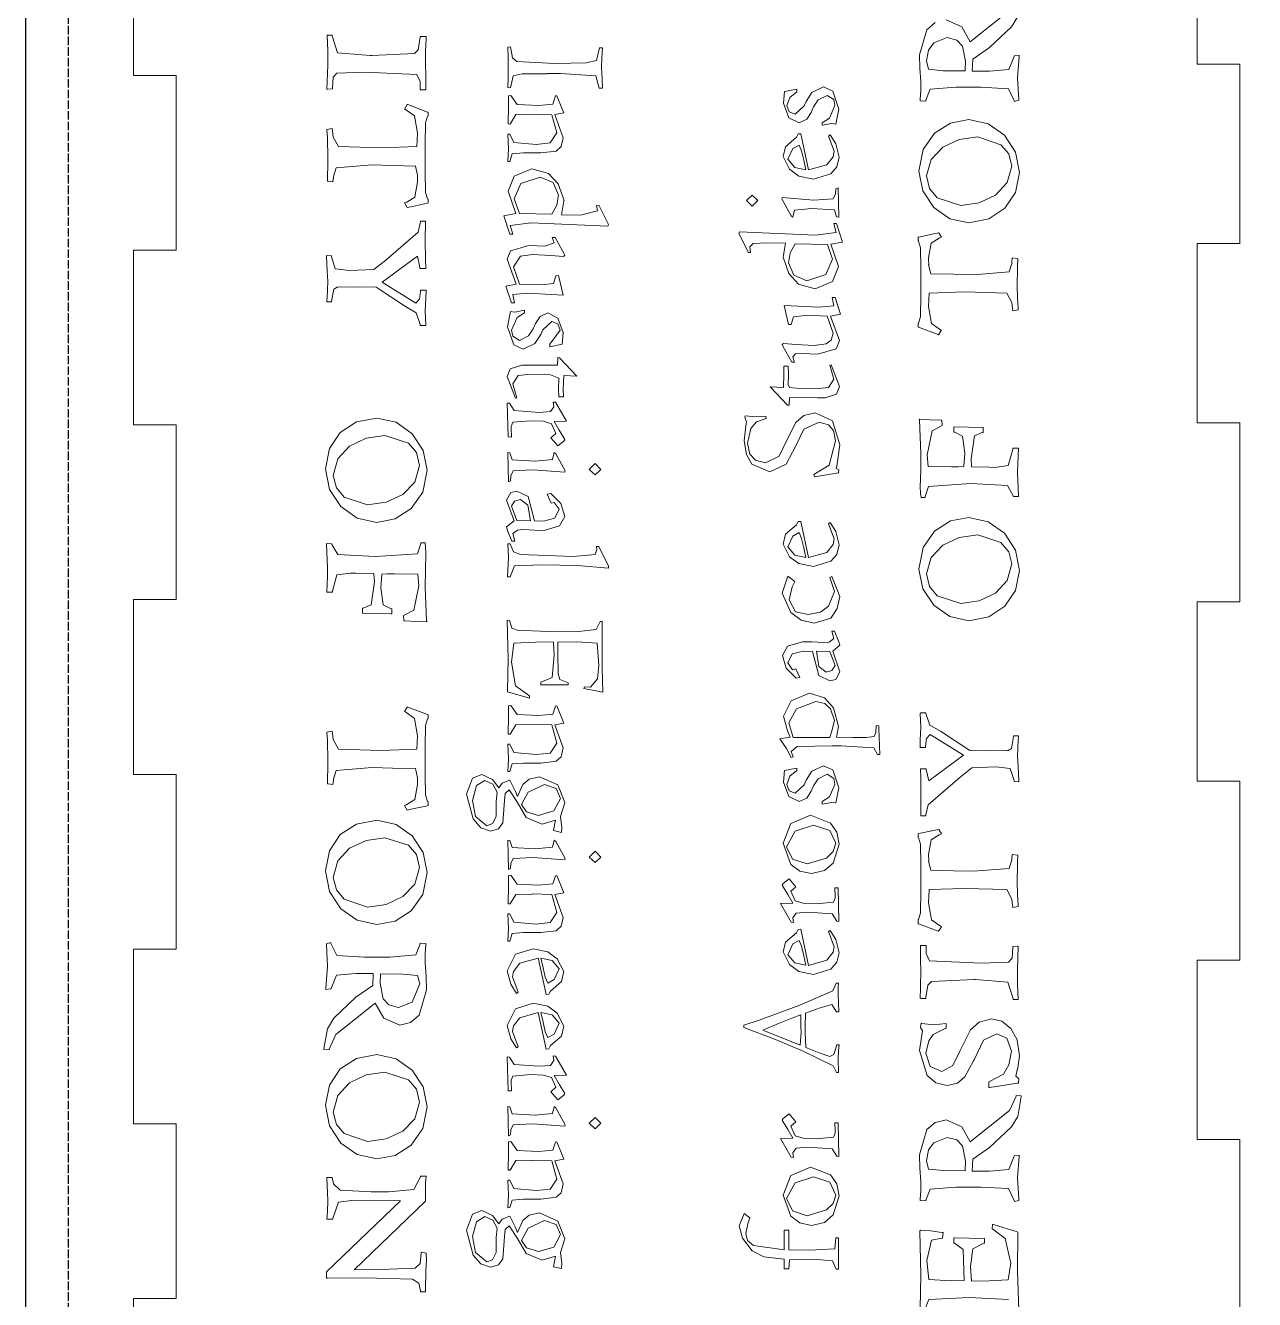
# Model space of a CAD drawing. Header units: millimetres. Extents: x 0 to 610, y 0 to 514.
# Drawn here: x 0 to 86.7, y 178.2 to 268 of the extents above; entities that cross this region are included whole.
import ezdxf

# ---------------------------------------------------------------- set-up
doc = ezdxf.new("R2010")
doc.units = ezdxf.units.MM
doc.header["$LTSCALE"] = 0.05
doc.linetypes.add('Dotted', pattern=[15, 12, -3])
doc.layers.get('0').update_dxf_attribs({"plot": 0})
doc.layers.add('CUT', color=1, linetype='Continuous', lineweight=0)
doc.layers.add('ETCH', color=5, linetype='Continuous', lineweight=0)

# ---------------------------------------------------------------- blocks, each defined once
blk = doc.blocks.new('left_outer')
for points in [[(78, 76.895), (78, 89.211), (75, 89.211), (75, 101.526), (78, 101.526), (78, 113.842), (75, 113.842), (75, 126.158), (78, 126.158), (78, 138.474), (75, 138.474), (75, 150.789), (78, 150.789), (78, 163.105), (75, 163.105), (75, 175.421), (78, 175.421), (78, 187.737)], [(0, 176.842), (0, 164.211), (3, 164.211), (3, 151.579), (0, 151.579), (0, 138.947), (3, 138.947), (3, 126.316), (0, 126.316), (0, 113.684), (3, 113.684), (3, 101.053), (0, 101.053), (0, 88.421), (3, 88.421), (3, 75.789)]]:
    blk.add_lwpolyline(points)

msp = doc.modelspace()

# ---------------------------------------------------------------- linework, layer by layer
msp.add_lwpolyline([(0, 0), (610, 0), (610, 457), (0, 457)], close=True)
at = {"linetype": 'Dotted'}
msp.add_lwpolyline([(3, 3), (607, 3), (607, 454), (3, 454)], close=True, dxfattribs=at)
at = {"layer": 'ETCH'}
for points in [[(69.957, 268.671), (69.514, 267.932), (67.972, 266.47), (66.784, 265.647), (66.752, 264.82), (67.669, 264.82), (67.98, 264.82), (69.324, 264.934), (69.699, 265.857), (69.712, 265.896), (70.074, 265.921), (70.062, 265.851), (69.947, 264.336), (70.03, 262.803), (70.036, 262.758), (69.724, 262.675), (69.711, 262.739), (69.304, 263.579), (67.369, 263.681), (67.217, 263.681), (65.594, 263.681), (63.786, 263.535), (63.481, 262.764), (63.481, 262.707), (63.08, 262.732), (63.087, 262.834), (63.119, 263.445), (63.132, 264.081), (63.062, 265.023), (63.062, 265.023), (63.062, 265.023), (63.035, 265.959), (63.035, 265.959)], [(64.907, 268.422), (66.018, 267.937), (66.619, 266.888), (69.374, 269.084)], [(63.035, 265.959), (63.558, 267.735), (64.15, 268.241)], [(66.255, 264.839), (66.28, 265.52), (66.057, 266.579), (65.668, 267.003), (64.995, 267.175), (64.038, 266.807), (63.671, 266.299), (63.525, 265.532), (63.678, 264.945), (64.696, 264.845), (66.255, 264.839), (66.255, 264.839)], [(56.181, 261.173), (56.684, 261.504), (57.072, 262.389), (56.998, 262.804), (56.524, 263.108), (55.882, 262.782), (55.569, 262.294), (55.398, 261.906), (55.086, 261.423), (54.545, 261.173), (53.83, 261.532), (53.457, 262.555), (53.527, 263.369), (54.393, 263.535), (54.393, 263.363), (53.899, 262.959), (53.673, 262.383), (53.839, 261.945), (54.272, 261.779), (54.901, 262.364), (55.048, 262.676), (55.445, 263.318), (56.257, 263.701), (56.925, 263.408), (57.351, 262.142), (57.142, 261.079), (56.849, 261.117), (56.168, 260.996), (56.181, 261.173), (56.181, 261.173)], [(62.984, 257.762), (63.291, 259.292), (64.095, 260.437), (65.223, 261.154), (66.503, 261.403), (67.883, 261.102), (69.026, 260.29), (69.805, 259.099), (70.093, 257.661), (69.815, 256.27), (69.052, 255.147), (67.913, 254.396), (66.503, 254.122), (65.162, 254.415), (64.04, 255.212), (63.27, 256.374), (62.984, 257.762), (62.984, 257.762)], [(55.22, 257.851), (56.499, 258.213), (56.945, 258.782), (57.008, 259.168), (56.613, 260.231), (56.734, 260.32), (57.131, 259.68), (57.371, 258.749), (57.208, 258.068), (56.786, 257.587), (55.557, 257.209), (54.537, 257.421), (53.88, 257.907), (53.425, 258.8), (53.591, 259.489), (54.354, 260.155), (54.475, 260.384), (54.666, 260.397), (55.22, 257.851), (55.22, 257.851)], [(54.876, 258.532), (54.723, 259.2), (54.558, 259.607), (54.114, 259.36), (53.756, 258.602), (54.242, 258.023), (55.028, 257.863), (54.876, 258.532), (54.876, 258.532)], [(69.539, 258.125), (69.328, 258.98), (68.779, 259.628), (67.159, 260.181), (65.841, 259.993), (64.677, 259.451), (63.848, 258.588), (63.532, 257.437), (63.74, 256.531), (64.289, 255.878), (65.944, 255.35), (67.252, 255.536), (68.405, 256.081), (69.226, 256.955), (69.539, 258.125), (69.539, 258.125)], [(50.848, 255.688), (51.243, 256.076), (51.638, 255.688), (51.243, 255.293), (50.848, 255.688), (50.848, 255.688)], [(57.186, 254.542), (57.034, 255.032), (55.424, 255.127), (54.215, 255.013), (54.1, 254.523), (53.998, 254.618), (53.33, 255.808), (53.349, 255.897), (55.589, 255.732), (56.958, 255.815), (57.111, 256.158), (57.142, 256.515), (57.289, 256.578), (57.34, 254.523), (57.186, 254.542), (57.186, 254.542)], [(53.419, 251.71), (53.585, 252.69), (52.267, 252.722), (51.305, 252.666), (51.077, 252.429), (51.128, 252.041), (50.975, 252.028), (50.295, 253.377), (50.346, 253.498), (55.698, 253.256), (57.162, 253.447), (56.996, 254.064), (57.187, 254.064), (57.601, 252.766), (56.78, 252.613), (57.327, 251.047), (56.902, 249.997), (55.679, 249.482), (54.499, 249.811), (53.814, 250.546), (53.419, 251.71), (53.419, 251.71)], [(62.933, 253.059), (62.933, 252.843), (62.958, 252.823), (63.105, 252.365), (63.123, 250.978), (63.123, 249.03), (63.105, 247.509), (62.958, 247.051), (62.933, 247.032), (62.933, 246.778), (62.971, 246.765), (64.34, 246.243), (64.384, 246.23), (64.575, 246.549), (64.512, 246.574), (63.879, 247.032), (63.672, 248.235), (63.716, 249.17), (66.217, 249.253), (69.196, 249.164), (69.546, 248.502), (69.597, 248.075), (69.616, 247.909), (69.997, 247.986), (69.959, 248.559), (69.953, 248.718), (69.928, 249.832), (69.928, 250.01), (69.934, 250.627), (69.953, 251.098), (69.972, 251.595), (69.921, 251.601), (69.577, 251.646), (69.545, 251.334), (69.539, 251.258), (69.354, 250.666), (66.847, 250.462), (65.434, 250.494), (63.824, 250.532), (63.677, 251.168), (63.684, 251.188), (63.677, 251.563), (63.677, 251.646), (63.859, 252.694), (64.422, 253.04), (64.581, 253.103), (64.39, 253.422), (64.028, 253.345), (62.984, 253.122), (62.946, 253.104), (62.946, 253.059), (62.933, 253.059), (62.933, 253.059)], [(54.278, 252.639), (53.913, 252.017), (53.801, 251.309), (54.171, 250.43), (55.099, 250.042), (56.437, 250.49), (56.907, 251.563), (56.544, 252.594), (54.278, 252.639), (54.278, 252.639)], [(54.024, 244.308), (53.394, 245.435), (53.356, 245.536), (53.451, 245.606), (54.323, 245.543), (55.608, 245.479), (56.46, 245.587), (56.805, 245.844), (56.945, 246.345), (56.518, 247.554), (56.022, 247.567), (54.978, 247.598), (54.143, 247.5), (53.985, 246.962), (53.794, 246.949), (53.482, 248.305), (55.945, 248.184), (56.989, 248.273), (56.868, 248.852), (57.097, 248.852), (57.472, 247.688), (56.753, 247.554), (57.39, 245.824), (57.155, 245.244), (55.875, 244.869), (54.729, 244.907), (54.3, 244.891), (54.099, 244.684), (54.233, 244.296), (54.023, 244.296), (54.024, 244.308), (54.024, 244.308)], [(53.877, 241.814), (53.846, 241.266), (53.725, 241.279), (52.515, 242.564), (53.438, 242.513), (53.477, 243.475), (53.464, 244.022), (53.776, 244.009), (53.807, 243.462), (53.776, 242.723), (53.873, 242.505), (54.361, 242.469), (55.946, 242.45), (56.629, 242.522), (57.002, 243.106), (56.71, 244.086), (56.811, 244.105), (57.391, 242.59), (57.193, 242.056), (56.379, 241.788), (55.87, 241.788), (53.877, 241.814), (53.877, 241.814)], [(52.229, 240.331), (51.54, 240.098), (51.136, 239.628), (50.898, 238.587), (51.07, 237.806), (51.462, 237.392), (52.178, 237.2), (53.131, 237.67), (53.66, 238.765), (54.311, 240.054), (54.872, 240.539), (55.678, 240.732), (56.897, 240.172), (57.409, 238.466), (57.199, 236.977), (57.167, 236.811), (57.339, 236.71), (57.326, 236.5), (55.621, 236.22), (55.582, 236.385), (56.67, 237.053), (57.116, 238.759), (56.971, 239.49), (56.627, 239.89), (55.958, 240.064), (54.886, 239.581), (54.316, 238.416), (53.635, 237.105), (52.477, 236.577), (51.219, 237.117), (50.827, 237.798), (50.682, 238.76), (50.796, 239.816), (50.834, 240.077), (50.713, 240.421), (50.732, 240.522), (51.534, 240.452), (52.202, 240.503), (52.229, 240.331), (52.229, 240.331)], [(63.035, 240.223), (63.137, 237.874), (63.124, 236.697), (63.092, 235.481), (63.117, 235.08), (63.149, 234.768), (63.2, 234.768), (63.429, 234.768), (63.436, 234.825), (63.665, 235.545), (66.624, 235.742), (69.24, 235.602), (69.647, 234.89), (69.654, 234.845), (70.016, 234.826), (70.01, 234.89), (69.946, 236.512), (69.959, 237.117), (70.01, 238.231), (69.953, 238.231), (69.616, 238.231), (69.61, 238.154), (69.298, 237.009), (68.349, 236.888), (67.968, 236.894), (66.707, 236.932), (66.676, 237.499), (66.905, 239.103), (67.465, 239.345), (67.516, 239.351), (67.516, 239.695), (67.465, 239.695), (65.523, 239.733), (65.466, 239.727), (65.466, 239.364), (65.518, 239.358), (66.059, 239.096), (66.224, 237.894), (66.167, 236.978), (66.16, 236.946), (65.765, 236.927), (65.282, 236.934), (63.64, 236.953), (63.576, 237.78), (63.92, 239.461), (64.595, 239.817), (64.639, 239.83), (64.614, 240.212), (64.557, 240.206), (63.743, 240.244), (63.017, 240.282), (63.035, 240.223), (63.035, 240.223)], [(55.22, 230.53), (56.499, 230.893), (56.945, 231.461), (57.008, 231.847), (56.613, 232.91), (56.734, 233.005), (57.131, 232.365), (57.371, 231.434), (57.208, 230.753), (56.786, 230.272), (55.557, 229.894), (54.537, 230.106), (53.88, 230.591), (53.425, 231.485), (53.591, 232.174), (54.354, 232.84), (54.475, 233.069), (54.666, 233.082), (55.22, 230.53), (55.22, 230.53)], [(62.984, 229.716), (63.291, 231.246), (64.095, 232.39), (65.223, 233.108), (66.503, 233.356), (67.883, 233.056), (69.026, 232.243), (69.805, 231.05), (70.093, 229.608), (69.815, 228.22), (69.052, 227.096), (67.913, 226.344), (66.503, 226.069), (65.162, 226.369), (64.04, 227.167), (63.27, 228.328), (62.984, 229.716), (62.984, 229.716)], [(54.876, 231.211), (54.723, 231.879), (54.558, 232.286), (54.114, 232.039), (53.756, 231.281), (54.242, 230.702), (55.028, 230.542), (54.876, 231.211), (54.876, 231.211)], [(69.539, 230.078), (69.328, 230.934), (68.779, 231.581), (67.159, 232.134), (65.841, 231.947), (64.677, 231.407), (63.848, 230.544), (63.532, 229.391), (63.74, 228.484), (64.289, 227.828), (65.944, 227.297), (67.252, 227.484), (68.405, 228.031), (69.226, 228.907), (69.539, 230.078), (69.539, 230.078)], [(56.843, 229.187), (57.409, 227.787), (57.241, 226.941), (56.791, 226.247), (55.614, 225.91), (54.683, 226.123), (53.968, 226.653), (53.349, 228.017), (53.762, 229.207), (54.239, 228.831), (54.068, 228.469), (53.839, 227.546), (54.282, 226.706), (55.188, 226.515), (56.048, 226.689), (56.619, 227.114), (57.033, 228.138), (56.702, 229.118), (56.843, 229.187), (56.843, 229.187)], [(54.59, 222.066), (54.348, 222.028), (53.641, 222.728), (53.368, 223.619), (53.73, 224.287), (54.793, 224.599), (55.474, 224.579), (55.863, 224.56), (56.301, 224.541), (56.671, 224.576), (56.989, 224.822), (56.843, 225.35), (57.052, 225.35), (57.358, 224.599), (57.428, 224.344), (56.913, 223.931), (57.428, 222.48), (57.13, 221.928), (56.709, 221.85), (55.926, 222.206), (55.481, 223.918), (54.851, 223.938), (54.049, 223.734), (53.743, 223.104), (54.087, 222.627), (54.31, 222.678), (54.59, 222.066), (54.59, 222.066)], [(57.085, 222.919), (56.722, 223.912), (55.761, 223.944), (55.933, 222.851), (56.448, 222.454), (56.864, 222.56), (57.085, 222.919), (57.085, 222.919)], [(59.267, 217.853), (59.84, 217.917), (59.955, 218.209), (59.986, 218.686), (60.158, 218.674), (60.158, 218.483), (60.228, 216.656), (60.075, 216.643), (59.821, 217.12), (57.511, 217.253), (56.874, 217.266), (54.398, 217.215), (53.991, 216.859), (54.125, 216.483), (53.978, 216.445), (53.666, 217.075), (53.189, 217.756), (53.908, 217.87), (53.737, 218.309), (53.451, 219.34), (53.98, 220.438), (55.277, 220.963), (56.348, 220.65), (56.971, 219.933), (57.333, 218.621), (57.187, 217.87), (58.326, 217.851), (59.267, 217.853), (59.267, 217.853), (59.267, 217.853)], [(56.709, 217.853), (56.862, 218.318), (57.034, 219.055), (56.764, 219.869), (56.36, 220.233), (55.716, 220.386), (54.353, 219.862), (53.82, 218.871), (54.125, 217.859), (56.709, 217.853), (56.709, 217.853)], [(63.124, 217.153), (63.461, 217.153), (63.468, 217.236), (63.528, 217.775), (63.78, 218.057), (66.141, 216.6), (63.684, 214.792), (63.506, 215.581), (63.506, 215.638), (63.105, 215.638), (63.118, 214.976), (63.137, 213.709), (63.118, 212.335), (63.175, 212.335), (63.487, 212.335), (63.487, 212.392), (63.646, 213.104), (65.899, 215.058), (66.733, 215.707), (68.425, 215.777), (69.434, 215.656), (69.698, 214.81), (69.698, 214.753), (70.042, 214.728), (70.048, 214.785), (69.991, 215.803), (69.946, 216.541), (69.972, 217.101), (69.978, 217.209), (70.016, 217.967), (69.959, 217.96), (69.673, 217.96), (69.667, 217.909), (69.511, 217.074), (69.278, 216.936), (69.208, 216.936), (67.802, 216.904), (66.58, 216.923), (64.524, 218.285), (63.767, 218.723), (63.493, 219.539), (63.493, 219.59), (63.098, 219.59), (63.092, 219.539), (63.117, 219.055), (63.136, 218.61), (63.11, 218.082), (63.092, 217.713), (63.073, 217.198), (63.073, 217.134), (63.124, 217.134), (63.124, 217.153), (63.124, 217.153)], [(56.181, 213.328), (56.684, 213.659), (57.072, 214.544), (56.998, 214.958), (56.524, 215.263), (55.882, 214.937), (55.569, 214.449), (55.398, 214.06), (55.086, 213.577), (54.545, 213.328), (53.83, 213.687), (53.457, 214.709), (53.527, 215.523), (54.393, 215.689), (54.393, 215.517), (53.899, 215.113), (53.673, 214.537), (53.839, 214.099), (54.272, 213.933), (54.901, 214.518), (55.048, 214.83), (55.445, 215.472), (56.257, 215.855), (56.925, 215.563), (57.351, 214.296), (57.142, 213.233), (56.849, 213.271), (56.168, 213.15), (56.181, 213.328), (56.181, 213.328)], [(53.419, 210.394), (53.973, 211.779), (55.347, 212.367), (56.754, 211.82), (57.207, 211.18), (57.377, 210.337), (56.945, 208.991), (56.338, 208.467), (55.411, 208.256), (54.589, 208.43), (53.961, 208.893), (53.419, 210.394), (53.419, 210.394)], [(57.135, 210.394), (56.707, 211.299), (55.564, 211.68), (54.267, 211.244), (53.667, 210.146), (54.081, 209.279), (55.124, 208.937), (56.481, 209.343), (56.953, 209.806), (57.135, 210.394), (57.135, 210.394)], [(62.933, 211.024), (62.933, 210.802), (62.958, 210.789), (63.105, 210.331), (63.123, 208.937), (63.123, 206.989), (63.105, 205.468), (62.958, 205.01), (62.933, 204.99), (62.933, 204.736), (62.971, 204.723), (64.34, 204.201), (64.384, 204.188), (64.575, 204.513), (64.512, 204.538), (63.879, 204.996), (63.672, 206.199), (63.716, 207.128), (66.217, 207.211), (69.196, 207.128), (69.546, 206.46), (69.597, 206.033), (69.616, 205.868), (69.997, 205.938), (69.959, 206.51), (69.953, 206.67), (69.928, 207.784), (69.928, 207.962), (69.934, 208.579), (69.953, 209.05), (69.972, 209.547), (69.921, 209.553), (69.577, 209.598), (69.545, 209.286), (69.539, 209.216), (69.354, 208.624), (66.847, 208.42), (65.434, 208.452), (63.824, 208.49), (63.677, 209.12), (63.684, 209.145), (63.677, 209.521), (63.677, 209.597), (63.859, 210.646), (64.422, 210.997), (64.581, 211.054), (64.39, 211.373), (64.028, 211.296), (62.984, 211.074), (62.946, 211.061), (62.946, 211.023), (62.933, 211.023), (62.933, 211.024)], [(53.235, 206.156), (54.1, 206.175), (53.743, 206.792), (53.349, 207.442), (53.418, 207.556), (53.845, 207.881), (54.322, 207.327), (53.965, 207.015), (54.277, 206.334), (54.831, 206.163), (55.741, 206.131), (56.969, 206.232), (57.084, 206.525), (57.084, 206.658), (57.071, 207.263), (57.294, 207.25), (57.357, 204.889), (57.205, 204.902), (56.87, 205.416), (55.136, 205.538), (54.342, 205.477), (54.112, 205.143), (54.15, 204.819), (53.984, 204.838), (53.235, 206.156), (53.235, 206.156)], [(55.22, 201.784), (56.499, 202.146), (56.945, 202.714), (57.008, 203.101), (56.613, 204.164), (56.734, 204.253), (57.131, 203.613), (57.371, 202.681), (57.208, 202.001), (56.786, 201.52), (55.557, 201.142), (54.537, 201.353), (53.88, 201.839), (53.425, 202.733), (53.591, 203.422), (54.354, 204.088), (54.475, 204.317), (54.666, 204.33), (55.22, 201.784), (55.22, 201.784)], [(54.876, 202.465), (54.723, 203.133), (54.558, 203.54), (54.114, 203.293), (53.756, 202.535), (54.242, 201.955), (55.028, 201.796), (54.876, 202.465), (54.876, 202.465)], [(63.143, 199.461), (63.487, 199.461), (63.487, 199.518), (63.63, 200.391), (63.888, 200.644), (66.859, 200.797), (66.981, 200.797), (69.271, 200.612), (69.628, 199.428), (69.634, 199.377), (69.985, 199.377), (69.946, 200.472), (69.946, 201.477), (69.997, 203.151), (69.934, 203.144), (69.61, 203.125), (69.61, 203.074), (69.567, 202.305), (69.311, 202.018), (67.376, 201.948), (63.742, 202.113), (63.502, 202.62), (63.5, 203.131), (63.506, 203.195), (63.099, 203.195), (63.099, 202.374), (63.131, 201.216), (63.112, 200.452), (63.099, 200.128), (63.08, 199.523), (63.08, 199.467), (63.144, 199.467), (63.144, 199.461), (63.143, 199.461)], [(54.602, 198.99), (56.925, 199.983), (57.155, 200.53), (57.326, 200.53), (57.307, 200.206), (57.294, 199.729), (57.346, 198.52), (57.18, 198.52), (56.843, 199.029), (56.028, 198.8), (55.004, 198.425), (54.965, 197.464), (54.965, 197.056), (55.029, 195.994), (55.971, 195.618), (56.709, 195.364), (56.994, 195.499), (57.199, 196.178), (57.364, 196.178), (57.313, 195.771), (57.294, 195.166), (57.333, 194.237), (57.186, 194.237), (56.944, 194.709), (54.825, 195.74), (52.871, 196.554), (50.638, 197.407), (50.638, 197.572), (51.726, 197.916), (54.602, 198.99), (54.602, 198.99)], [(54.233, 196.323), (54.628, 196.17), (54.692, 197.061), (54.679, 197.526), (54.66, 198.29), (54.042, 198.06), (53.101, 197.698), (51.993, 197.221), (52.744, 196.909), (54.233, 196.323), (54.233, 196.323)], [(64.976, 193.326), (65.721, 193.494), (66.241, 193.92), (66.853, 195.063), (66.878, 195.126), (67.546, 196.515), (68.476, 196.959), (69.195, 196.663), (69.532, 195.737), (69.343, 194.775), (68.953, 194.128), (67.979, 193.593), (67.935, 193.58), (67.935, 193.166), (68.005, 193.185), (69.952, 193.478), (70.009, 193.478), (70.035, 193.815), (69.996, 193.834), (69.831, 193.986), (69.92, 194.413), (69.933, 194.458), (69.965, 194.559), (70.092, 195.412), (69.918, 196.533), (69.464, 197.348), (68.83, 197.846), (68.119, 198.015), (67.252, 197.791), (66.634, 197.233), (65.898, 195.787), (65.386, 194.734), (64.606, 194.311), (63.796, 194.666), (63.486, 195.603), (63.694, 196.473), (64.002, 196.914), (64.854, 197.327), (64.899, 197.334), (64.912, 197.385), (64.912, 197.69), (64.015, 197.595), (63.206, 197.697), (63.143, 197.71), (63.098, 197.398), (63.251, 197.175), (63.035, 195.781), (63.566, 194.015), (64.184, 193.507), (64.976, 193.326), (64.976, 193.326)], [(63.035, 188.432), (63.558, 190.208), (64.15, 190.714), (64.907, 190.895), (66.018, 190.409), (66.619, 189.355), (69.374, 191.551), (69.845, 192.556), (69.852, 192.613), (70.214, 192.588), (70.214, 192.536), (69.957, 191.144), (69.514, 190.404), (67.972, 188.94), (66.784, 188.119), (66.752, 187.292), (67.669, 187.292), (67.98, 187.292), (69.324, 187.407), (69.699, 188.33), (69.712, 188.368), (70.074, 188.393), (70.062, 188.323), (69.947, 186.809), (70.03, 185.275), (70.036, 185.224), (69.724, 185.148), (69.711, 185.211), (69.304, 186.051), (67.369, 186.153), (67.217, 186.153), (65.594, 186.153), (63.786, 186.005), (63.481, 185.236), (63.481, 185.179), (63.08, 185.205), (63.087, 185.306), (63.119, 185.917), (63.132, 186.554), (63.062, 187.502), (63.062, 187.502), (63.062, 187.502), (63.035, 188.432), (63.035, 188.432)], [(53.235, 189.59), (54.1, 189.609), (53.743, 190.226), (53.349, 190.875), (53.418, 190.99), (53.845, 191.314), (54.322, 190.761), (53.965, 190.449), (54.277, 189.768), (54.831, 189.596), (55.741, 189.565), (56.969, 189.666), (57.084, 189.959), (57.084, 190.092), (57.071, 190.697), (57.294, 190.684), (57.357, 188.323), (57.205, 188.336), (56.87, 188.849), (55.136, 188.972), (54.342, 188.911), (54.112, 188.577), (54.15, 188.253), (53.984, 188.272), (53.235, 189.59), (53.235, 189.59)], [(66.255, 187.306), (66.28, 187.993), (66.057, 189.055), (65.668, 189.481), (64.995, 189.654), (64.038, 189.284), (63.671, 188.776), (63.525, 188.012), (63.678, 187.425), (64.696, 187.324), (66.255, 187.306), (66.255, 187.306)], [(53.419, 185.6), (53.973, 186.985), (55.347, 187.573), (56.754, 187.026), (57.207, 186.386), (57.377, 185.543), (56.945, 184.197), (56.338, 183.673), (55.411, 183.462), (54.589, 183.636), (53.961, 184.099), (53.419, 185.6), (53.419, 185.6)], [(57.135, 185.6), (56.707, 186.505), (55.564, 186.886), (54.267, 186.45), (53.667, 185.352), (54.081, 184.485), (55.124, 184.143), (56.481, 184.549), (56.953, 185.011), (57.135, 185.6), (57.135, 185.6)], [(53.495, 180.394), (53.495, 181.075), (52.061, 181.239), (51.243, 181.661), (50.566, 182.568), (50.314, 183.436), (50.671, 184.308), (51.078, 183.984), (50.931, 183.577), (50.779, 182.896), (50.899, 182.391), (51.327, 182.039), (53.502, 181.731), (53.502, 183.118), (53.827, 183.118), (53.827, 181.731), (55.284, 181.712), (57.059, 181.814), (57.129, 182.584), (57.333, 182.584), (57.314, 180.363), (57.149, 180.363), (56.901, 180.959), (55.793, 181.063), (54.088, 181.076), (53.878, 181.038), (53.814, 180.402), (53.502, 180.402), (53.502, 180.395), (53.495, 180.395), (53.495, 180.394)], [(70.042, 177.479), (69.94, 180.209), (69.972, 182.978), (69.927, 183.003), (68.253, 183.518), (68.19, 183.531), (68.164, 183.201), (68.203, 183.188), (69.078, 182.538), (69.482, 180.801), (69.278, 179.624), (67.954, 179.541), (66.694, 179.522), (66.637, 180.56), (66.791, 181.817), (67.566, 182.202), (67.61, 182.215), (67.61, 182.539), (67.566, 182.539), (65.503, 182.577), (65.446, 182.584), (65.446, 182.215), (65.491, 182.202), (66.121, 181.763), (66.191, 179.574), (65.287, 179.542), (63.69, 179.657), (63.562, 180.993), (63.874, 182.413), (64.6, 182.565), (64.651, 182.565), (64.702, 182.954), (64.639, 182.954), (64.091, 183.037), (63.837, 183.075), (63.136, 183.126), (63.079, 183.126), (63.067, 183.061), (63.067, 183.061)], [(63.067, 183.061), (63.137, 179.98), (63.086, 177.587)], [(63.436, 177.575), (63.684, 178.243), (66.541, 178.383), (69.303, 178.23)]]:
    msp.add_lwpolyline(points, dxfattribs=at)
for points in [[(28.17, 267.256), (27.828, 267.256), (27.828, 267.203), (27.681, 266.318), (27.42, 266.065), (24.418, 265.913), (24.3, 265.913), (21.989, 266.098), (21.627, 267.296), (21.627, 267.348), (21.272, 267.348), (21.311, 266.242), (21.311, 265.229), (21.259, 263.537), (21.325, 263.537), (21.654, 263.563), (21.654, 263.616), (21.697, 264.394), (21.957, 264.682), (23.911, 264.748), (27.584, 264.584), (27.827, 264.073), (27.828, 263.557), (27.828, 263.491), (28.229, 263.491), (28.229, 264.32), (28.197, 265.492), (28.216, 266.262), (28.229, 266.591), (28.249, 267.203), (28.249, 267.263), (28.19, 267.263), (28.17, 267.256)], [(36.806, 264.636), (35.016, 264.617), (34.384, 264.481), (34.206, 263.649), (34.009, 263.669), (34.028, 264.334), (34.042, 265.031), (34.028, 265.841), (34.009, 266.512), (34.2, 266.525), (34.341, 265.751), (34.641, 265.505), (37.326, 265.347), (39.538, 265.4), (40.258, 265.568), (40.466, 266.466), (40.676, 266.466), (40.644, 265.742), (40.624, 265.038), (40.657, 264.287), (40.676, 263.616), (40.446, 263.616), (40.203, 264.478), (37.728, 264.649), (36.813, 264.649), (36.806, 264.636)], [(28.381, 255.566), (28.381, 255.79), (28.354, 255.803), (28.203, 256.264), (28.183, 257.672), (28.183, 259.64), (28.203, 261.174), (28.354, 261.641), (28.381, 261.661), (28.381, 261.918), (28.341, 261.931), (26.959, 262.458), (26.92, 262.471), (26.729, 262.142), (26.794, 262.115), (27.434, 261.654), (27.644, 260.437), (27.598, 259.496), (25.07, 259.41), (22.062, 259.496), (21.706, 260.167), (21.654, 260.601), (21.634, 260.773), (21.246, 260.7), (21.285, 260.121), (21.285, 259.963), (21.325, 258.837), (21.325, 258.66), (21.325, 258.034), (21.305, 257.56), (21.285, 257.054), (21.338, 257.054), (21.68, 257.001), (21.713, 257.317), (21.713, 257.389), (21.91, 257.988), (24.445, 258.199), (25.873, 258.166), (27.499, 258.126), (27.644, 257.488), (27.644, 257.462), (27.644, 257.08), (27.644, 257.001), (27.461, 255.943), (26.893, 255.586), (26.729, 255.526), (26.92, 255.204), (27.288, 255.283), (28.341, 255.513), (28.381, 255.526), (28.381, 255.566), (28.381, 255.566)], [(35.72, 261.773), (34.562, 261.753), (34.18, 261.082), (34.022, 261.095), (34.042, 261.483), (34.055, 261.957), (34.055, 263.083), (34.226, 263.096), (34.66, 262.464), (36.187, 262.392), (37.174, 262.495), (37.366, 263.063), (37.458, 263.076), (37.859, 262.096), (37.965, 261.865), (37.32, 261.747), (37.912, 260.114), (37.773, 259.498), (37.411, 259.181), (36.332, 259.048), (35.108, 259.048), (34.318, 258.982), (34.16, 258.456), (34.002, 258.442), (34.055, 259.338), (34.002, 260.371), (34.147, 260.371), (34.443, 259.792), (36.016, 259.654), (36.995, 259.754), (37.471, 260.457), (37.102, 261.74), (35.72, 261.773), (35.72, 261.773)], [(37.965, 255.684), (37.793, 254.697), (39.123, 254.664), (40.321, 254.96), (40.268, 255.349), (40.426, 255.362), (41.111, 254.006), (41.058, 253.881), (35.654, 254.124), (34.18, 253.934), (34.351, 253.315), (34.16, 253.315), (33.739, 254.618), (34.575, 254.776), (34.028, 256.356), (34.459, 257.415), (35.694, 257.936), (36.88, 257.602), (37.57, 256.86), (37.971, 255.691), (37.965, 255.684)], [(37.102, 254.737), (37.472, 255.365), (37.589, 256.073), (37.216, 256.961), (36.28, 257.35), (34.929, 256.896), (34.456, 255.809), (34.825, 254.769), (37.102, 254.737), (37.102, 254.737)], [(28.19, 249.379), (27.848, 249.379), (27.848, 249.3), (27.786, 248.754), (27.532, 248.47), (25.149, 249.938), (27.637, 251.768), (27.815, 250.972), (27.815, 250.912), (28.223, 250.912), (28.21, 251.577), (28.19, 252.861), (28.21, 254.249), (27.841, 254.249), (27.841, 254.19), (27.683, 253.473), (25.406, 251.498), (24.563, 250.84), (22.852, 250.767), (21.835, 250.889), (21.568, 251.742), (21.568, 251.794), (21.219, 251.821), (21.219, 251.761), (21.265, 250.735), (21.311, 249.991), (21.285, 249.425), (21.285, 249.313), (21.239, 248.549), (21.298, 248.549), (21.588, 248.549), (21.588, 248.602), (21.748, 249.445), (21.983, 249.583), (22.055, 249.583), (23.477, 249.616), (24.715, 249.596), (26.788, 248.22), (27.553, 247.775), (27.834, 246.95), (27.834, 246.897), (28.236, 246.897), (28.236, 246.95), (28.21, 247.437), (28.19, 247.884), (28.216, 248.418), (28.236, 248.793), (28.256, 249.319), (28.256, 249.379), (28.197, 249.379), (28.19, 249.379)], [(37.352, 253.078), (37.984, 251.939), (38.024, 251.834), (37.932, 251.761), (37.05, 251.827), (35.753, 251.893), (34.893, 251.784), (34.404, 251.018), (34.838, 249.793), (35.345, 249.78), (36.398, 249.747), (37.239, 249.848), (37.399, 250.392), (37.589, 250.405), (37.905, 249.036), (35.417, 249.161), (34.364, 249.069), (34.489, 248.49), (34.259, 248.49), (33.877, 249.668), (34.601, 249.806), (33.956, 251.557), (34.194, 252.139), (35.483, 252.518), (36.642, 252.479), (37.273, 252.703), (37.135, 253.091), (37.346, 253.091), (37.352, 253.078)], [(35.174, 247.786), (34.667, 247.449), (34.279, 246.555), (34.352, 246.135), (34.825, 245.824), (35.461, 246.152), (35.786, 246.647), (35.964, 247.035), (36.281, 247.522), (36.826, 247.773), (37.545, 247.409), (37.919, 246.384), (37.846, 245.561), (36.971, 245.39), (36.971, 245.568), (37.701, 246.555), (37.535, 246.999), (37.102, 247.167), (36.47, 246.575), (36.326, 246.259), (35.923, 245.611), (35.101, 245.225), (34.43, 245.521), (33.995, 246.798), (34.206, 247.871), (34.502, 247.832), (35.187, 247.957), (35.174, 247.779), (35.174, 247.786)], [(37.504, 244.08), (37.537, 244.626), (37.662, 244.613), (38.886, 243.316), (37.958, 243.369), (37.919, 242.401), (37.932, 241.855), (37.616, 241.868), (37.583, 242.415), (37.616, 243.165), (37.023, 243.415), (35.424, 243.435), (34.733, 243.362), (34.358, 242.77), (34.654, 241.783), (34.548, 241.763), (33.969, 243.29), (34.168, 243.831), (34.989, 244.1), (35.509, 244.1), (37.51, 244.08), (37.504, 244.08)], [(38.155, 240.144), (37.28, 240.124), (37.635, 239.505), (38.037, 238.854), (37.965, 238.735), (37.53, 238.406), (37.043, 238.966), (37.399, 239.281), (37.083, 239.966), (36.523, 240.144), (35.608, 240.177), (34.364, 240.071), (34.246, 239.775), (34.246, 239.637), (34.259, 239.025), (34.035, 239.038), (33.969, 241.421), (34.127, 241.408), (34.467, 240.888), (36.214, 240.762), (37.014, 240.825), (37.247, 241.164), (37.208, 241.493), (37.379, 241.473), (38.149, 240.144), (38.155, 240.144)], [(28.328, 236.681), (28.018, 235.135), (27.205, 233.978), (26.065, 233.253), (24.774, 233.002), (23.38, 233.305), (22.225, 234.127), (21.438, 235.332), (21.147, 236.787), (21.428, 238.209), (22.198, 239.342), (23.349, 240.09), (24.774, 240.361), (26.129, 240.062), (27.262, 239.257), (28.039, 238.084), (28.328, 236.681), (28.328, 236.681)], [(21.706, 236.313), (21.92, 235.447), (22.476, 234.795), (24.109, 234.239), (25.443, 234.428), (26.618, 234.973), (27.456, 235.844), (27.775, 237.011), (27.564, 237.928), (27.008, 238.591), (25.333, 239.13), (24.014, 238.938), (22.851, 238.383), (22.022, 237.497), (21.706, 236.313), (21.706, 236.313)], [(34.16, 237.912), (34.318, 237.419), (35.937, 237.327), (37.162, 237.445), (37.28, 237.939), (37.385, 237.847), (38.057, 236.642), (38.037, 236.55), (35.773, 236.721), (34.39, 236.635), (34.232, 236.287), (34.2, 235.931), (34.055, 235.865), (34.002, 237.939), (34.16, 237.919), (34.16, 237.912)], [(40.558, 236.747), (40.156, 236.359), (39.755, 236.747), (40.156, 237.149), (40.558, 236.747), (40.558, 236.747)], [(36.786, 235.003), (37.03, 235.042), (37.741, 234.335), (38.017, 233.43), (37.649, 232.758), (36.576, 232.442), (35.891, 232.462), (35.503, 232.482), (35.062, 232.502), (34.686, 232.466), (34.364, 232.219), (34.509, 231.679), (34.298, 231.679), (33.995, 232.436), (33.923, 232.686), (34.45, 233.107), (33.923, 234.569), (34.223, 235.121), (34.647, 235.2), (35.437, 234.845), (35.891, 233.12), (36.523, 233.101), (37.333, 233.298), (37.635, 233.93), (37.287, 234.417), (37.063, 234.365), (36.78, 234.996), (36.786, 235.003)], [(34.265, 234.147), (34.634, 233.147), (35.602, 233.114), (35.428, 234.218), (34.904, 234.621), (34.483, 234.508), (34.259, 234.147), (34.265, 234.147)], [(28.282, 226.064), (28.183, 228.434), (28.197, 229.625), (28.229, 230.85), (28.203, 231.258), (28.17, 231.574), (28.118, 231.574), (27.874, 231.574), (27.874, 231.521), (27.644, 230.797), (24.655, 230.599), (22.016, 230.738), (21.608, 231.462), (21.608, 231.508), (21.232, 231.528), (21.232, 231.462), (21.305, 229.823), (21.292, 229.211), (21.239, 228.085), (21.641, 228.085), (21.641, 228.164), (21.963, 229.316), (22.918, 229.434), (23.299, 229.428), (24.57, 229.395), (24.603, 228.822), (24.372, 227.203), (23.806, 226.959), (23.753, 226.959), (23.753, 226.604), (23.806, 226.604), (25.768, 226.558), (25.827, 226.558), (25.827, 226.927), (25.774, 226.927), (25.225, 227.194), (25.057, 228.414), (25.116, 229.342), (25.116, 229.369), (25.511, 229.388), (26.005, 229.382), (27.663, 229.362), (27.723, 228.526), (27.374, 226.828), (26.696, 226.466), (26.65, 226.453), (26.676, 226.064), (26.735, 226.064), (27.558, 226.031), (28.289, 225.992), (28.289, 226.058), (28.282, 226.064)], [(36.437, 230.02), (34.469, 229.948), (34.173, 229.171), (33.995, 229.171), (34.048, 230.527), (34.009, 231.488), (34.167, 231.488), (34.399, 230.935), (34.904, 230.738), (38.61, 230.599), (40.156, 230.738), (40.282, 231.087), (40.262, 231.317), (40.42, 231.317), (41.117, 229.935), (41.117, 229.777), (38.912, 229.974), (36.437, 230.014), (36.437, 230.02)], [(36.332, 221.562), (36.332, 221.74), (37.147, 222.075), (37.28, 223.649), (37.227, 224.577), (36.503, 224.596), (34.436, 224.504), (34.279, 223.168), (34.559, 221.485), (35.536, 220.779), (35.536, 220.621), (33.976, 221.055), (34.009, 222.339), (34.028, 223.339), (33.956, 226.11), (34.134, 226.097), (34.303, 225.555), (34.7, 225.413), (37.352, 225.294), (38.985, 225.327), (40.239, 225.454), (40.525, 226.025), (40.663, 226.012), (40.663, 222.714), (40.703, 221.042), (39.367, 221.292), (39.406, 221.43), (39.841, 221.391), (40.342, 221.972), (40.42, 222.918), (40.314, 224.498), (38.88, 224.59), (37.543, 224.577), (37.53, 223.82), (37.57, 222.326), (37.686, 221.942), (38.267, 221.707), (38.267, 221.569), (36.326, 221.569), (36.332, 221.562)], [(35.72, 218.771), (34.562, 218.751), (34.18, 218.08), (34.022, 218.093), (34.042, 218.482), (34.055, 218.955), (34.055, 220.081), (34.226, 220.094), (34.66, 219.462), (36.187, 219.39), (37.174, 219.494), (37.366, 220.061), (37.458, 220.074), (37.859, 219.094), (37.965, 218.863), (37.32, 218.745), (37.912, 217.112), (37.773, 216.496), (37.411, 216.179), (36.332, 216.046), (35.108, 216.046), (34.318, 215.98), (34.16, 215.454), (34.002, 215.441), (34.055, 216.336), (34.002, 217.369), (34.147, 217.369), (34.443, 216.79), (36.016, 216.652), (36.995, 216.752), (37.471, 217.455), (37.102, 218.738), (35.72, 218.771), (35.72, 218.771)], [(28.381, 213.091), (28.381, 213.314), (28.354, 213.334), (28.203, 213.795), (28.183, 215.197), (28.183, 217.165), (28.203, 218.699), (28.354, 219.166), (28.381, 219.186), (28.381, 219.449), (28.341, 219.462), (26.959, 219.989), (26.92, 219.989), (26.729, 219.673), (26.794, 219.647), (27.434, 219.18), (27.644, 217.968), (27.598, 217.027), (25.07, 216.941), (22.062, 217.027), (21.706, 217.698), (21.654, 218.133), (21.634, 218.304), (21.246, 218.225), (21.285, 217.646), (21.285, 217.488), (21.325, 216.362), (21.325, 216.184), (21.325, 215.559), (21.305, 215.085), (21.285, 214.585), (21.338, 214.585), (21.68, 214.532), (21.713, 214.848), (21.713, 214.921), (21.91, 215.52), (24.445, 215.724), (25.873, 215.691), (27.499, 215.658), (27.644, 215.013), (27.644, 214.993), (27.644, 214.611), (27.644, 214.526), (27.461, 213.466), (26.893, 213.117), (26.729, 213.051), (26.92, 212.729), (27.288, 212.808), (28.341, 213.038), (28.381, 213.058), (28.381, 213.097), (28.381, 213.091)], [(38.037, 213.235), (37.734, 212.288), (37.807, 211.511), (37.787, 211.142), (37.227, 211.281), (37.372, 212.018), (36.437, 211.735), (35.305, 212.217), (34.68, 213.262), (34.101, 214.17), (33.832, 213.89), (33.785, 213.413), (33.66, 211.84), (33.363, 211.406), (32.784, 211.254), (32.099, 211.492), (31.567, 212.104), (31.099, 213.848), (31.507, 214.989), (32.166, 215.236), (32.935, 214.895), (33.364, 214.302), (33.615, 214.638), (34.153, 214.842), (34.555, 214.032), (34.68, 213.696), (34.7, 213.696), (35.061, 214.531), (35.515, 214.916), (36.247, 215.079), (37.532, 214.5), (38.037, 213.255), (38.037, 213.235)], [(31.507, 213.413), (31.738, 212.284), (32.521, 211.629), (32.93, 211.775), (33.186, 212.281), (33.186, 213.347), (33.252, 213.999), (32.942, 214.552), (32.396, 214.828), (31.792, 214.453), (31.514, 213.407), (31.507, 213.413)], [(34.976, 213.13), (35.336, 212.612), (36.174, 212.34), (37.243, 212.667), (37.734, 213.551), (37.419, 214.25), (36.595, 214.539), (35.443, 213.988), (34.976, 213.13), (34.976, 213.13)], [(28.328, 208.338), (28.018, 206.791), (27.205, 205.635), (26.065, 204.91), (24.774, 204.659), (23.38, 204.961), (22.225, 205.781), (21.438, 206.986), (21.147, 208.444), (21.428, 209.868), (22.198, 211.001), (23.349, 211.748), (24.774, 212.018), (26.129, 211.719), (27.262, 210.914), (28.039, 209.741), (28.328, 208.338), (28.328, 208.338)], [(21.706, 207.97), (21.92, 207.104), (22.476, 206.452), (24.109, 205.896), (25.443, 206.086), (26.618, 206.633), (27.456, 207.507), (27.775, 208.674), (27.564, 209.59), (27.008, 210.251), (25.333, 210.787), (24.014, 210.595), (22.851, 210.041), (22.022, 209.157), (21.706, 207.976), (21.706, 207.97)], [(34.16, 210.583), (34.318, 210.089), (35.937, 209.997), (37.162, 210.116), (37.28, 210.609), (37.385, 210.517), (38.057, 209.319), (38.037, 209.227), (35.773, 209.398), (34.39, 209.312), (34.232, 208.964), (34.2, 208.608), (34.055, 208.542), (34.002, 210.616), (34.16, 210.596), (34.16, 210.583)], [(40.558, 209.424), (40.156, 209.036), (39.755, 209.424), (40.156, 209.826), (40.558, 209.424), (40.558, 209.424)], [(35.72, 206.811), (34.562, 206.791), (34.18, 206.12), (34.022, 206.133), (34.042, 206.522), (34.055, 206.996), (34.055, 208.121), (34.226, 208.134), (34.66, 207.502), (36.187, 207.43), (37.174, 207.534), (37.366, 208.108), (37.458, 208.121), (37.859, 207.14), (37.965, 206.91), (37.32, 206.791), (37.912, 205.159), (37.773, 204.543), (37.411, 204.226), (36.332, 204.093), (35.108, 204.093), (34.318, 204.027), (34.16, 203.5), (34.002, 203.487), (34.055, 204.382), (34.002, 205.416), (34.147, 205.416), (34.443, 204.837), (36.016, 204.698), (36.995, 204.799), (37.471, 205.501), (37.102, 206.785), (35.72, 206.818), (35.72, 206.811)], [(28.282, 200.058), (27.755, 198.266), (27.157, 197.753), (26.393, 197.57), (25.271, 198.06), (24.662, 199.123), (21.878, 196.905), (21.404, 195.891), (21.404, 195.839), (21.028, 195.865), (21.028, 195.918), (21.288, 197.322), (21.739, 198.07), (23.296, 199.548), (24.497, 200.374), (24.524, 201.21), (23.286, 201.21), (21.93, 201.091), (21.548, 200.163), (21.535, 200.124), (21.167, 200.097), (21.18, 200.17), (21.298, 201.703), (21.213, 203.257), (21.213, 203.303), (21.522, 203.388), (21.535, 203.323), (21.943, 202.474), (23.898, 202.375), (25.689, 202.375), (27.518, 202.523), (27.821, 203.303), (27.821, 203.362), (28.229, 203.336), (28.229, 203.23), (28.19, 202.612), (28.177, 201.967), (28.243, 201.012), (28.243, 201.012), (28.276, 200.058), (28.282, 200.058)], [(36.141, 202.302), (34.858, 201.934), (34.403, 201.359), (34.338, 200.973), (34.739, 199.9), (34.614, 199.808), (34.213, 200.454), (33.969, 201.401), (34.559, 202.576), (35.806, 202.961), (36.835, 202.747), (37.496, 202.258), (37.951, 201.348), (37.783, 200.651), (37.017, 199.979), (36.892, 199.748), (36.701, 199.735), (36.141, 202.309), (36.141, 202.302)], [(36.49, 201.618), (36.648, 200.946), (36.819, 200.538), (37.269, 200.788), (37.629, 201.552), (37.138, 202.137), (36.345, 202.302), (36.49, 201.624), (36.49, 201.618)], [(25.03, 201.19), (25.004, 200.499), (25.231, 199.428), (25.626, 199), (26.307, 198.827), (27.276, 199.2), (27.795, 200.486), (27.639, 201.081), (26.61, 201.177), (25.03, 201.19), (25.03, 201.19)], [(36.141, 198.458), (34.858, 198.09), (34.403, 197.515), (34.338, 197.129), (34.739, 196.056), (34.614, 195.964), (34.213, 196.61), (33.969, 197.557), (34.559, 198.731), (35.806, 199.117), (36.835, 198.903), (37.496, 198.414), (37.951, 197.504), (37.783, 196.807), (37.017, 196.135), (36.892, 195.904), (36.701, 195.891), (36.141, 198.465), (36.141, 198.458)], [(36.49, 197.774), (36.648, 197.102), (36.819, 196.694), (37.269, 196.944), (37.629, 197.708), (37.138, 198.293), (36.345, 198.458), (36.49, 197.78), (36.49, 197.774)], [(28.328, 191.823), (28.018, 190.277), (27.205, 189.12), (26.065, 188.395), (24.774, 188.144), (23.38, 188.447), (22.225, 189.266), (21.438, 190.471), (21.147, 191.929), (21.428, 193.354), (22.198, 194.486), (23.349, 195.233), (24.774, 195.503), (26.129, 195.204), (27.262, 194.399), (28.039, 193.226), (28.328, 191.823), (28.328, 191.823)], [(38.155, 194.048), (37.28, 194.028), (37.635, 193.41), (38.037, 192.758), (37.965, 192.646), (37.53, 192.317), (37.043, 192.877), (37.399, 193.193), (37.083, 193.877), (36.523, 194.055), (35.608, 194.088), (34.364, 193.982), (34.246, 193.686), (34.246, 193.548), (34.259, 192.936), (34.035, 192.949), (33.969, 195.332), (34.127, 195.319), (34.467, 194.799), (36.214, 194.674), (37.014, 194.736), (37.247, 195.075), (37.208, 195.404), (37.379, 195.384), (38.149, 194.055), (38.155, 194.048)], [(21.706, 191.448), (21.92, 190.582), (22.476, 189.927), (24.109, 189.368), (25.443, 189.558), (26.618, 190.105), (27.456, 190.979), (27.775, 192.146), (27.564, 193.062), (27.008, 193.723), (25.333, 194.259), (24.014, 194.067), (22.851, 193.512), (22.022, 192.626), (21.706, 191.442), (21.706, 191.448)], [(34.16, 191.817), (34.318, 191.323), (35.937, 191.231), (37.162, 191.35), (37.28, 191.843), (37.385, 191.751), (38.057, 190.546), (38.037, 190.454), (35.773, 190.625), (34.39, 190.54), (34.232, 190.191), (34.2, 189.836), (34.055, 189.77), (34.002, 191.843), (34.16, 191.823), (34.16, 191.817)], [(40.558, 190.658), (40.156, 190.27), (39.755, 190.658), (40.156, 191.06), (40.558, 190.658), (40.558, 190.658)], [(35.72, 188.045), (34.562, 188.025), (34.18, 187.347), (34.022, 187.361), (34.042, 187.749), (34.055, 188.223), (34.055, 189.348), (34.226, 189.362), (34.66, 188.73), (36.187, 188.657), (37.174, 188.761), (37.366, 189.329), (37.458, 189.342), (37.859, 188.361), (37.965, 188.131), (37.32, 188.012), (37.912, 186.38), (37.773, 185.763), (37.411, 185.447), (36.332, 185.314), (35.108, 185.314), (34.318, 185.248), (34.16, 184.721), (34.002, 184.708), (34.055, 185.603), (34.002, 186.637), (34.147, 186.637), (34.443, 186.057), (36.016, 185.919), (36.995, 186.02), (37.471, 186.722), (37.102, 188.006), (35.72, 188.039), (35.72, 188.045)], [(28.282, 181.022), (28.229, 180.291), (28.21, 178.837), (28.21, 178.784), (27.841, 178.784), (27.841, 178.837), (27.743, 179.381), (27.295, 179.679), (23.918, 179.771), (21.285, 179.732), (21.219, 179.732), (21.213, 180.179), (21.232, 180.193), (26.439, 185.195), (26.031, 185.208), (23.168, 185.248), (22.081, 185.095), (21.66, 183.944), (21.66, 183.898), (21.252, 183.898), (21.292, 184.445), (21.325, 185.221), (21.252, 186.834), (21.614, 186.834), (21.713, 186.386), (22.187, 185.939), (24.385, 185.834), (25.59, 185.814), (27.387, 185.978), (27.841, 186.887), (27.841, 186.933), (28.183, 186.933), (28.249, 186.933), (28.21, 186.446), (28.197, 185.926), (28.21, 185.156), (28.19, 185.136), (23.174, 180.331), (25.037, 180.344), (27.482, 180.435), (27.817, 180.765), (27.907, 181.509), (27.907, 181.568), (28.256, 181.496), (28.276, 181.009), (28.282, 181.022)], [(38.037, 182.503), (37.734, 181.555), (37.807, 180.778), (37.787, 180.41), (37.227, 180.548), (37.372, 181.285), (36.437, 181.002), (35.305, 181.484), (34.68, 182.529), (34.101, 183.438), (33.832, 183.158), (33.785, 182.681), (33.66, 181.108), (33.363, 180.674), (32.784, 180.522), (32.099, 180.759), (31.567, 181.372), (31.099, 183.115), (31.507, 184.256), (32.166, 184.504), (32.935, 184.163), (33.364, 183.569), (33.615, 183.906), (34.153, 184.109), (34.555, 183.299), (34.68, 182.964), (34.7, 182.964), (35.061, 183.798), (35.515, 184.184), (36.247, 184.346), (37.532, 183.768), (38.037, 182.523), (38.037, 182.503)], [(31.507, 182.681), (31.738, 181.552), (32.521, 180.897), (32.93, 181.043), (33.186, 181.549), (33.186, 182.615), (33.252, 183.266), (32.942, 183.819), (32.396, 184.096), (31.792, 183.721), (31.514, 182.674), (31.507, 182.681)], [(34.976, 182.398), (35.336, 181.879), (36.174, 181.608), (37.243, 181.934), (37.734, 182.819), (37.419, 183.517), (36.595, 183.806), (35.443, 183.255), (34.976, 182.398), (34.976, 182.398)]]:
    msp.add_lwpolyline(points, close=True, dxfattribs=at)

# ---------------------------------------------------------------- block references
at = {"layer": 'CUT', "rotation": 180}
msp.add_blockref('left_outer', (85.618, 353.721), dxfattribs=at)

doc.saveas('drawing.dxf')
